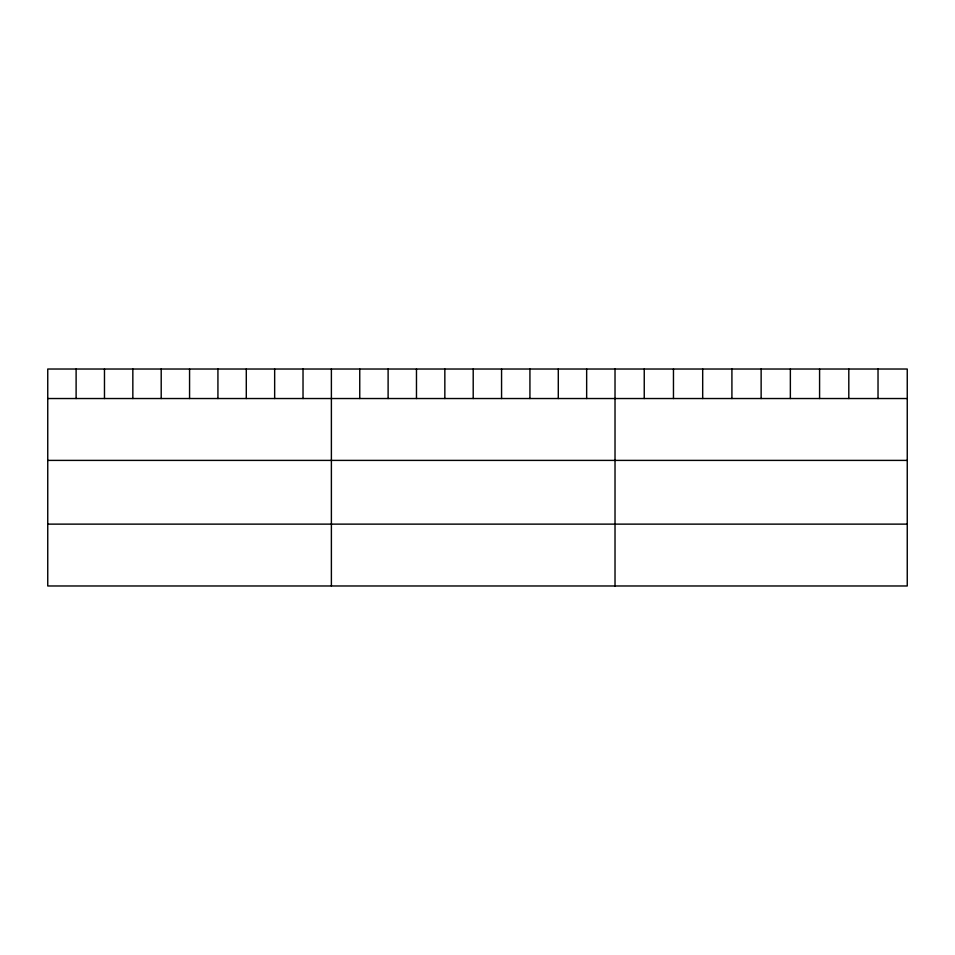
<?xml version="1.0" encoding="UTF-8"?>
<svg xmlns="http://www.w3.org/2000/svg" width="955" height="955" viewBox="0 0 955 955"><rect width="100%" height="100%" fill="white"/><g stroke="black" fill="none" stroke-linecap="round" stroke-linejoin="round"><path stroke-width="1.43" d="M907.25 398.533L907.25 585.976L47.75 585.976L47.75 369.024L907.25 369.024L907.25 398.533L47.75 398.533M47.75 460.394L907.25 460.394M47.75 524.128L907.25 524.128M878.027 369.024L878.027 398.533M848.804 369.024L848.804 398.533M819.581 369.024L819.581 398.533M790.358 369.024L790.358 398.533M761.135 369.024L761.135 398.533M731.912 369.024L731.912 398.533M702.689 369.024L702.689 398.533M673.466 369.024L673.466 398.533M644.243 369.024L644.243 398.533M615.02 369.024L615.02 585.976M586.657 369.024L586.657 398.533M558.293 369.024L558.293 398.533M529.93 369.024L529.93 398.533M501.566 369.024L501.566 398.533M473.202 369.024L473.202 398.533M444.839 369.024L444.839 398.533M416.476 369.024L416.476 398.533M388.112 369.024L388.112 398.533M359.749 369.024L359.749 398.533M331.385 369.024L331.385 585.976M303.022 369.024L303.022 398.533M274.658 369.024L274.658 398.533M246.294 369.024L246.294 398.533M217.931 369.024L217.931 398.533M189.568 369.024L189.568 398.533M161.204 369.024L161.204 398.533M132.841 369.024L132.841 398.533M104.477 369.024L104.477 398.533M76.114 369.024L76.114 398.533"/></g></svg>
